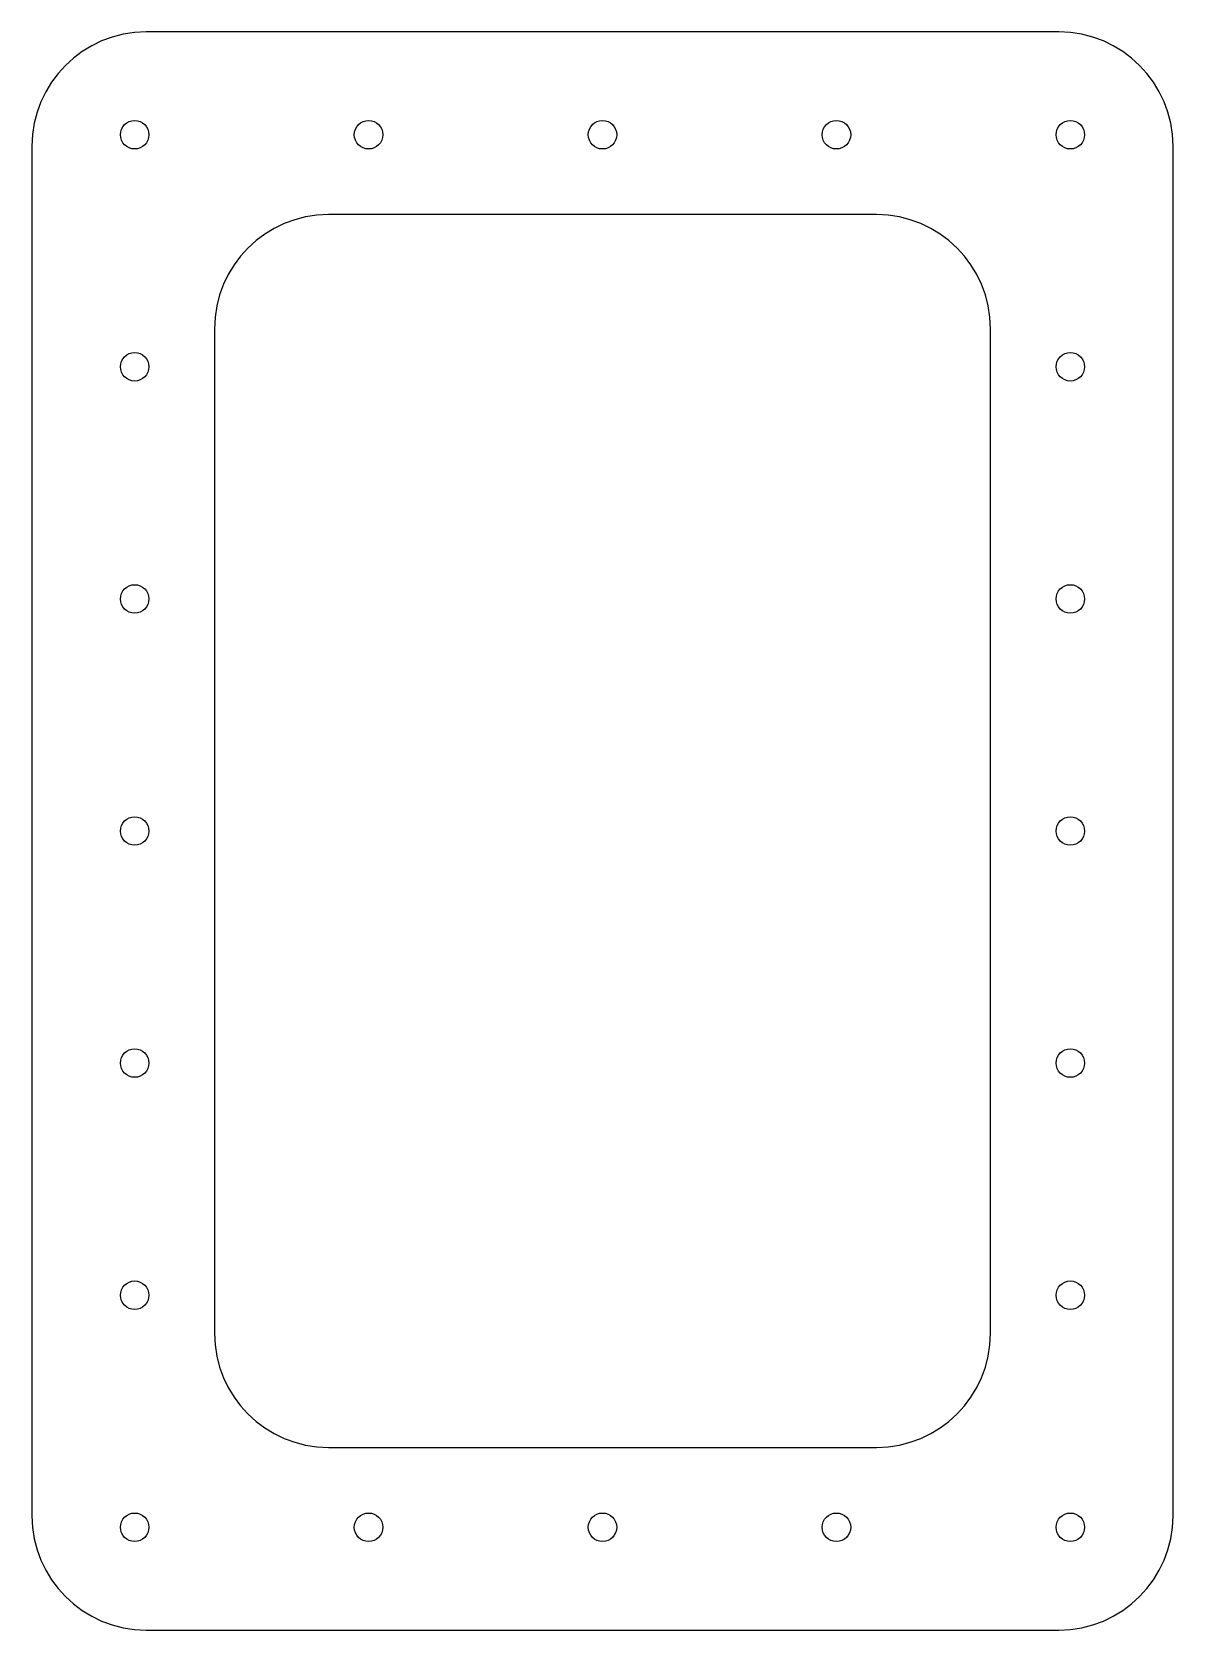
# Model space of a CAD drawing. Header units: millimetres. Extents: x -50 to 50, y -70 to 70.
import ezdxf

# ---------------------------------------------------------------- set-up
doc = ezdxf.new("R2010")
doc.units = ezdxf.units.MM

msp = doc.modelspace()

# ---------------------------------------------------------------- linework, layer by layer
at = {"color": 7, "linetype": 'Continuous', "lineweight": 25}
for p, q in [((40, 70), (-40, 70)), ((-50, 60), (-50, -60)), ((50, -60), (50, 60)), ((24, 54), (-24, 54)), ((-34, 44), (-34, -44)), ((34, -44), (34, 44)), ((-24, -54), (24, -54)), ((-40, -70), (40, -70))]:
    msp.add_line(p, q, dxfattribs=at)
for centre in [(-41, 61), (-20.5, 61), (0, 61), (20.5, 61), (41, 61), (-41, 40.67), (41, 40.67), (-41, 20.33), (41, 20.33), (-41, 0), (41, 0), (-41, -20.33), (41, -20.33), (-41, -40.67), (41, -40.67), (-41, -61), (-20.5, -61), (0, -61), (20.5, -61), (41, -61)]:
    msp.add_circle(centre, 1.25, dxfattribs=at)
for centre, start, end in [((-40, 60), 90, 180), ((40, 60), 0, 90), ((-24, 44), 90, 180), ((24, 44), 0, 90), ((-24, -44), 180, 270), ((24, -44), 270, 0), ((-40, -60), 180, 270), ((40, -60), 270, 0)]:
    msp.add_arc(centre, 10, start, end, dxfattribs=at)

doc.saveas('drawing.dxf')
